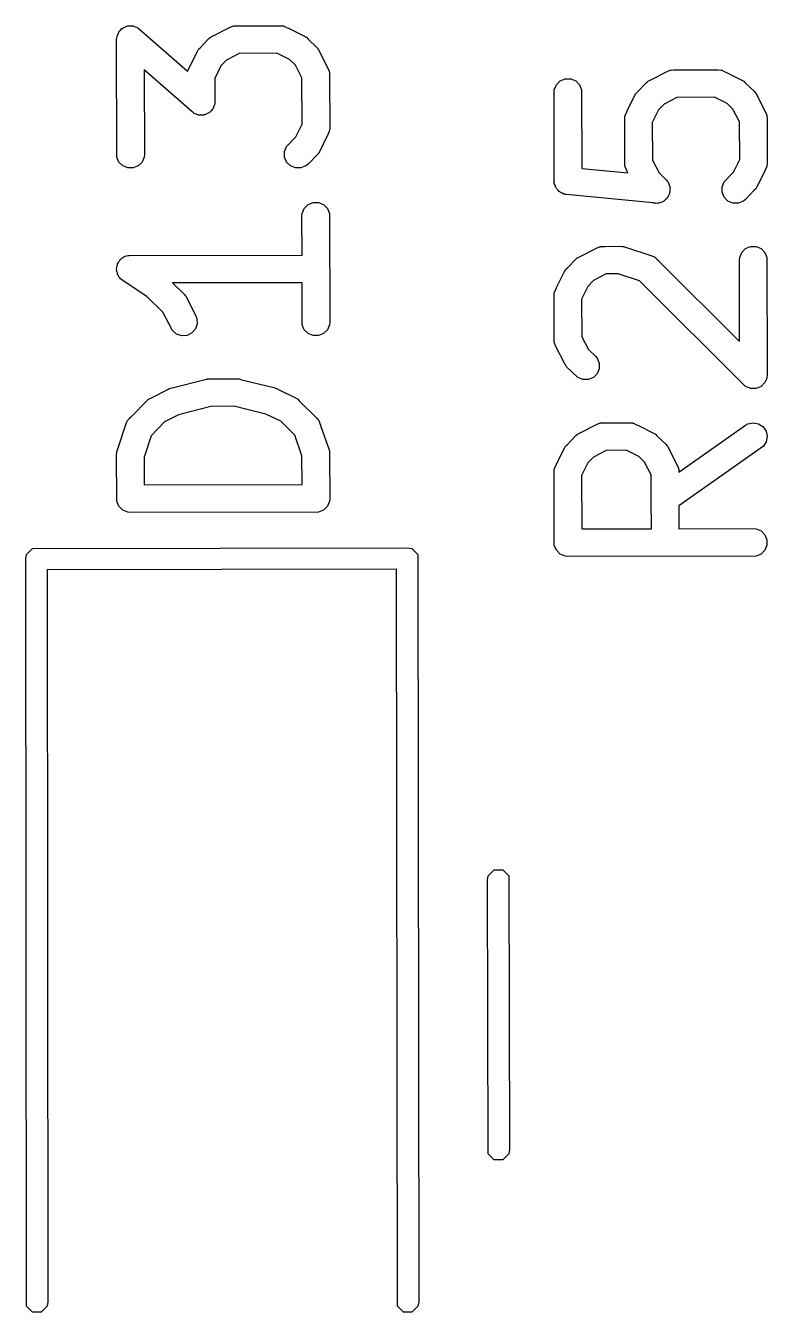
# Model space of a CAD drawing. Extents: x 37 to 347, y -147 to -34.
# Drawn here: x 327.36 to 331.36, y -135.06 to -128.11 of the extents above; entities that cross this region are included whole.
import ezdxf

# ---------------------------------------------------------------- set-up
doc = ezdxf.new("R2010")
doc.units = 0
doc.layers.add('BLACK', color=7, linetype='CONTINUOUS')

msp = doc.modelspace()

# ---------------------------------------------------------------- linework, layer by layer
at = {"layer": 'BLACK', "linetype": 'CONTINUOUS'}
for p, q in [((327.858255, -128.162762), (327.862157, -128.151225)), ((327.862157, -128.151225), (327.863822, -128.14932)), ((327.863822, -128.14932), (327.864791, -128.146984)), ((327.864791, -128.146984), (327.873401, -128.138373)), ((327.873401, -128.138373), (327.881427, -128.129201)), ((327.881427, -128.129201), (327.883696, -128.128078)), ((327.883696, -128.128078), (327.885483, -128.126292)), ((327.885483, -128.126292), (327.896733, -128.121631)), ((327.896733, -128.121631), (327.907659, -128.116229)), ((327.907659, -128.116229), (327.910182, -128.11606)), ((327.910182, -128.11606), (327.912519, -128.115093)), ((327.912519, -128.115093), (327.924704, -128.115093)), ((327.924704, -128.115093), (327.936857, -128.114283)), ((327.936857, -128.114283), (327.939252, -128.115093)), ((327.939252, -128.115093), (327.941783, -128.115093)), ((327.941783, -128.115093), (327.95304, -128.119756)), ((327.95304, -128.119756), (327.964578, -128.123658)), ((327.964578, -128.123658), (327.966502, -128.125332)), ((327.966502, -128.125332), (327.968819, -128.126292)), ((327.968819, -128.126292), (327.976951, -128.134424)), ((327.976951, -128.134424), (328.235745, -128.359607)), ((328.370483, -128.170261), (328.465038, -128.12157)), ((328.465038, -128.12157), (328.478769, -128.116315)), ((328.478769, -128.116315), (328.481458, -128.116123)), ((328.481458, -128.116123), (328.483947, -128.115093)), ((328.483947, -128.115093), (328.497016, -128.115018)), ((328.497016, -128.115018), (328.507959, -128.114241)), ((328.507959, -128.114241), (328.510068, -128.114944)), ((328.510068, -128.114944), (328.736674, -128.113652)), ((328.736674, -128.113652), (328.751306, -128.115093)), ((328.751306, -128.115093), (328.753795, -128.116124)), ((328.753795, -128.116124), (328.756483, -128.116315)), ((328.756483, -128.116315), (328.769476, -128.122619)), ((328.769476, -128.122619), (328.778342, -128.126292)), ((328.778342, -128.126292), (328.779564, -128.127514)), ((328.779564, -128.127514), (328.865453, -128.169189)), ((327.852151, -128.188652), (327.852913, -128.180913)), ((327.853592, -128.822331), (327.852151, -128.188652)), ((327.852782, -128.178946), (327.85324, -128.17759)), ((327.852913, -128.180913), (327.852782, -128.178946)), ((327.85324, -128.17759), (327.853592, -128.17402)), ((327.853592, -128.17402), (327.858255, -128.162762)), ((328.302966, -128.232273), (328.350308, -128.183238)), ((328.350308, -128.183238), (328.356057, -128.178519)), ((328.356057, -128.178519), (328.357357, -128.177021)), ((328.357357, -128.177021), (328.35877, -128.176293)), ((328.35877, -128.176293), (328.361673, -128.173911)), ((328.361673, -128.173911), (328.370483, -128.170261)), ((328.865453, -128.169189), (328.871749, -128.173152)), ((328.871749, -128.173152), (328.873579, -128.17391)), ((328.873579, -128.17391), (328.87475, -128.175041)), ((328.87475, -128.175041), (328.877896, -128.177021)), ((328.877896, -128.177021), (328.883527, -128.183514)), ((328.883527, -128.183514), (328.932564, -128.230856)), ((328.246965, -128.336237), (328.28864, -128.250349)), ((328.28864, -128.250349), (328.292604, -128.244049)), ((328.292604, -128.244049), (328.293362, -128.242222)), ((328.293362, -128.242222), (328.294492, -128.241051)), ((328.294492, -128.241051), (328.296472, -128.237906)), ((328.296472, -128.237906), (328.302966, -128.232273)), ((328.51415, -128.263563), (328.445399, -128.298966)), ((328.716886, -128.262407), (328.51415, -128.263563)), ((328.785508, -128.295704), (328.716886, -128.262407)), ((328.932564, -128.230856), (328.937282, -128.236605)), ((328.937282, -128.236605), (328.938782, -128.237906)), ((328.938782, -128.237906), (328.939509, -128.239319)), ((328.939509, -128.239319), (328.941892, -128.242222)), ((328.941892, -128.242222), (328.945541, -128.251032)), ((328.945541, -128.251032), (328.994233, -128.345587)), ((328.258302, -128.576212), (328.001115, -128.352427)), ((328.001115, -128.352427), (328.002151, -128.807699)), ((328.235745, -128.359607), (328.235766, -128.359319)), ((328.235766, -128.359319), (328.24207, -128.346325)), ((328.24207, -128.346325), (328.245743, -128.33746)), ((328.245743, -128.33746), (328.246965, -128.336237)), ((328.415155, -128.330293), (328.381974, -128.398675)), ((328.445399, -128.298966), (328.415155, -128.330293)), ((328.816836, -128.325949), (328.785508, -128.295704)), ((328.852225, -128.394671), (328.816836, -128.325949)), ((328.994233, -128.345587), (328.999488, -128.359318)), ((328.999488, -128.359318), (328.999679, -128.362007)), ((328.999679, -128.362007), (329.00071, -128.364496)), ((330.730483, -128.407761), (330.825038, -128.35907)), ((330.825038, -128.35907), (330.838769, -128.353815)), ((330.838769, -128.353815), (330.841458, -128.353623)), ((330.841458, -128.353623), (330.843947, -128.352593)), ((330.843947, -128.352593), (330.857016, -128.352518)), ((330.857016, -128.352518), (330.867959, -128.351741)), ((330.867959, -128.351741), (330.870068, -128.352444)), ((330.870068, -128.352444), (331.096674, -128.351152)), ((331.096674, -128.351152), (331.111306, -128.352593)), ((331.111306, -128.352593), (331.113795, -128.353624)), ((331.113795, -128.353624), (331.116483, -128.353815)), ((331.116483, -128.353815), (331.129476, -128.360119)), ((331.129476, -128.360119), (331.138342, -128.363792)), ((331.138342, -128.363792), (331.139564, -128.365014)), ((328.381974, -128.398675), (328.383103, -128.521985)), ((328.853426, -128.64499), (328.852225, -128.394671)), ((329.00071, -128.364496), (329.000771, -128.377387)), ((329.000771, -128.377387), (329.001562, -128.388508)), ((329.001562, -128.388508), (329.000835, -128.390687)), ((329.000835, -128.390687), (329.002151, -128.664842)), ((330.213592, -128.459139), (330.224791, -128.432103)), ((330.224791, -128.432103), (330.245483, -128.411411)), ((330.245483, -128.411411), (330.272519, -128.400212)), ((330.272519, -128.400212), (330.301783, -128.400212)), ((330.301783, -128.400212), (330.328819, -128.411411)), ((330.328819, -128.411411), (330.349511, -128.432103)), ((330.349511, -128.432103), (330.36071, -128.459139)), ((330.662966, -128.469773), (330.710308, -128.420738)), ((330.710308, -128.420738), (330.716057, -128.416019)), ((330.716057, -128.416019), (330.717357, -128.414521)), ((330.717357, -128.414521), (330.71877, -128.413793)), ((330.71877, -128.413793), (330.721673, -128.411411)), ((330.721673, -128.411411), (330.730483, -128.407761)), ((331.139564, -128.365014), (331.225453, -128.406689)), ((331.225453, -128.406689), (331.231749, -128.410652)), ((331.231749, -128.410652), (331.233579, -128.41141)), ((331.233579, -128.41141), (331.23475, -128.412541)), ((331.23475, -128.412541), (331.237896, -128.414521)), ((331.237896, -128.414521), (331.243527, -128.421014)), ((331.243527, -128.421014), (331.292564, -128.468356)), ((330.212151, -128.473771), (330.213592, -128.459139)), ((330.213539, -128.946813), (330.212151, -128.473771)), ((330.36071, -128.459139), (330.361955, -128.883273)), ((330.606965, -128.573737), (330.64864, -128.487849)), ((330.64864, -128.487849), (330.652604, -128.481549)), ((330.652604, -128.481549), (330.653362, -128.479722)), ((330.653362, -128.479722), (330.654492, -128.478551)), ((330.654492, -128.478551), (330.656472, -128.475406)), ((330.656472, -128.475406), (330.662966, -128.469773)), ((330.87415, -128.501063), (330.805399, -128.536466)), ((331.076886, -128.499907), (330.87415, -128.501063)), ((331.145508, -128.533204), (331.076886, -128.499907)), ((331.292564, -128.468356), (331.297282, -128.474105)), ((331.297282, -128.474105), (331.298782, -128.475406)), ((331.298782, -128.475406), (331.299509, -128.476819)), ((331.299509, -128.476819), (331.301892, -128.479722)), ((331.301892, -128.479722), (331.305541, -128.488532)), ((331.305541, -128.488532), (331.354233, -128.583087)), ((328.370463, -128.563653), (328.361852, -128.572263)), ((328.371431, -128.561316), (328.370463, -128.563653)), ((328.373097, -128.559412), (328.371431, -128.561316)), ((328.376998, -128.547874), (328.373097, -128.559412)), ((328.381662, -128.536617), (328.376998, -128.547874)), ((328.382013, -128.533046), (328.381662, -128.536617)), ((328.382472, -128.531691), (328.382013, -128.533046)), ((328.383103, -128.521985), (328.38234, -128.529723)), ((328.38234, -128.529723), (328.382472, -128.531691)), ((330.775155, -128.567793), (330.741858, -128.636415)), ((330.805399, -128.536466), (330.775155, -128.567793)), ((331.176836, -128.563449), (331.145508, -128.533204)), ((331.212239, -128.632199), (331.176836, -128.563449)), ((328.266435, -128.584345), (328.258302, -128.576212)), ((328.268751, -128.585304), (328.266435, -128.584345)), ((328.270676, -128.586979), (328.268751, -128.585304)), ((328.282213, -128.59088), (328.270676, -128.586979)), ((328.293471, -128.595544), (328.282213, -128.59088)), ((328.296002, -128.595544), (328.293471, -128.595544)), ((328.298397, -128.596354), (328.296002, -128.595544)), ((328.31055, -128.595544), (328.298397, -128.596354)), ((328.322735, -128.595544), (328.31055, -128.595544)), ((328.325071, -128.594576), (328.322735, -128.595544)), ((328.327595, -128.594408), (328.325071, -128.594576)), ((328.33852, -128.589005), (328.327595, -128.594408)), ((328.349771, -128.584345), (328.33852, -128.589005)), ((328.351557, -128.582558), (328.349771, -128.584345)), ((328.353827, -128.581436), (328.351557, -128.582558)), ((328.361852, -128.572263), (328.353827, -128.581436)), ((330.593103, -128.616628), (330.594544, -128.601996)), ((330.594395, -128.843232), (330.593103, -128.616628)), ((330.594544, -128.601996), (330.595575, -128.599506)), ((330.595575, -128.599506), (330.595766, -128.596819)), ((330.595766, -128.596819), (330.60207, -128.583825)), ((330.60207, -128.583825), (330.605743, -128.57496)), ((330.605743, -128.57496), (330.606965, -128.573737)), ((330.741858, -128.636415), (330.743014, -128.839151)), ((331.213395, -128.834935), (331.212239, -128.632199)), ((331.354233, -128.583087), (331.359488, -128.596818)), ((331.359488, -128.596818), (331.359679, -128.599507)), ((331.359679, -128.599507), (331.36071, -128.601996)), ((331.36071, -128.601996), (331.360784, -128.615065)), ((331.360784, -128.615065), (331.361562, -128.626008)), ((331.361562, -128.626008), (331.360858, -128.628117)), ((331.360858, -128.628117), (331.362151, -128.854723)), ((328.820099, -128.713675), (328.853426, -128.64499)), ((328.988289, -128.707731), (328.946614, -128.793621)), ((328.989511, -128.70651), (328.988289, -128.707731)), ((328.99318, -128.69765), (328.989511, -128.70651)), ((328.999488, -128.684652), (328.99318, -128.69765)), ((328.999679, -128.681962), (328.999488, -128.684652)), ((329.00071, -128.679474), (328.999679, -128.681962)), ((329.002151, -128.664842), (329.00071, -128.679474)), ((328.758353, -128.793067), (328.769552, -128.766031)), ((328.769552, -128.766031), (328.820099, -128.713675)), ((327.864791, -128.849367), (327.853592, -128.822331)), ((327.885483, -128.870059), (327.864791, -128.849367)), ((327.989511, -128.849367), (327.968819, -128.870059)), ((328.00071, -128.822331), (327.989511, -128.849367)), ((328.002151, -128.807699), (328.00071, -128.822331)), ((328.758353, -128.82233), (328.758353, -128.793067)), ((328.769551, -128.849366), (328.758353, -128.82233)), ((328.790244, -128.870059), (328.769551, -128.849366)), ((328.932285, -128.811697), (328.884944, -128.860733)), ((328.938782, -128.806064), (328.932285, -128.811697)), ((328.940761, -128.802918), (328.938782, -128.806064)), ((328.941892, -128.801748), (328.940761, -128.802918)), ((328.942649, -128.79992), (328.941892, -128.801748)), ((328.946614, -128.793621), (328.942649, -128.79992)), ((330.593692, -128.845342), (330.594395, -128.843232)), ((330.594469, -128.856284), (330.593692, -128.845342)), ((330.743014, -128.839151), (330.778417, -128.907902)), ((331.180099, -128.903556), (331.213395, -128.834935)), ((327.912519, -128.881258), (327.885483, -128.870059)), ((327.941783, -128.881258), (327.912519, -128.881258)), ((327.968819, -128.870059), (327.941783, -128.881258)), ((328.81728, -128.881258), (328.790244, -128.870059)), ((328.846543, -128.881258), (328.81728, -128.881258)), ((328.873579, -128.87006), (328.846543, -128.881258)), ((328.884944, -128.860733), (328.873579, -128.87006)), ((330.361955, -128.883273), (330.610891, -128.907432)), ((330.594544, -128.869355), (330.594469, -128.856284)), ((330.595575, -128.871844), (330.594544, -128.869355)), ((330.595766, -128.874532), (330.595575, -128.871844)), ((330.601021, -128.888264), (330.595766, -128.874532)), ((330.610891, -128.907432), (330.601021, -128.888264)), ((330.778417, -128.907902), (330.816374, -128.944547)), ((331.129552, -128.955912), (331.180099, -128.903556)), ((331.348289, -128.897612), (331.306614, -128.983502)), ((331.349511, -128.896391), (331.348289, -128.897612)), ((331.35318, -128.887531), (331.349511, -128.896391)), ((331.359488, -128.874533), (331.35318, -128.887531)), ((331.359679, -128.871843), (331.359488, -128.874533)), ((331.36071, -128.869355), (331.359679, -128.871843)), ((331.362151, -128.854723), (331.36071, -128.869355)), ((330.212501, -128.957201), (330.213539, -128.946813)), ((330.21358, -128.960779), (330.212501, -128.957201)), ((330.213592, -128.964593), (330.21358, -128.960779)), ((330.217786, -128.974719), (330.213592, -128.964593)), ((330.220954, -128.985217), (330.217786, -128.974719)), ((330.223345, -128.98814), (330.220954, -128.985217)), ((330.224791, -128.991629), (330.223345, -128.98814)), ((330.816374, -128.944547), (330.825701, -128.955912)), ((330.825701, -128.955912), (330.827146, -128.9594)), ((330.827146, -128.9594), (330.829538, -128.962324)), ((330.829538, -128.962324), (330.832705, -128.972821)), ((330.832705, -128.972821), (330.8369, -128.982948)), ((330.8369, -128.982948), (330.8369, -128.986724)), ((330.8369, -128.986724), (330.837991, -128.99034)), ((331.118353, -128.982948), (331.129552, -128.955912)), ((331.118353, -129.012211), (331.118353, -128.982948)), ((331.306614, -128.983502), (331.302649, -128.989801)), ((330.232544, -128.999382), (330.224791, -128.991629)), ((330.239485, -129.007865), (330.232544, -128.999382)), ((330.242811, -129.009649), (330.239485, -129.007865)), ((330.245483, -129.012321), (330.242811, -129.009649)), ((330.255612, -129.016516), (330.245483, -129.012321)), ((330.265272, -129.021699), (330.255612, -129.016516)), ((330.270796, -129.022806), (330.265272, -129.021699)), ((330.272519, -129.02352), (330.270796, -129.022806)), ((330.274356, -129.02352), (330.272519, -129.02352)), ((330.279688, -129.024589), (330.274356, -129.02352)), ((330.745456, -129.069791), (330.279688, -129.024589)), ((330.812756, -129.052191), (330.805008, -129.05994)), ((330.821245, -129.045246), (330.812756, -129.052191)), ((330.82303, -129.041917), (330.821245, -129.045246)), ((330.825701, -129.039247), (330.82303, -129.041917)), ((330.829894, -129.029122), (330.825701, -129.039247)), ((330.835079, -129.019459), (330.829894, -129.029122)), ((330.835454, -129.015699), (330.835079, -129.019459)), ((330.8369, -129.012211), (330.835454, -129.015699)), ((330.837991, -128.99034), (330.8369, -129.001249)), ((330.8369, -129.001249), (330.8369, -129.012211)), ((331.129551, -129.039247), (331.118353, -129.012211)), ((331.150244, -129.05994), (331.129551, -129.039247)), ((331.244944, -129.050614), (331.233579, -129.059941)), ((331.292285, -129.001578), (331.244944, -129.050614)), ((331.298782, -128.995945), (331.292285, -129.001578)), ((331.300761, -128.992799), (331.298782, -128.995945)), ((331.301892, -128.991629), (331.300761, -128.992799)), ((331.302649, -128.989801), (331.301892, -128.991629)), ((328.852151, -129.141033), (328.853592, -129.126401)), ((328.853592, -129.126401), (328.864791, -129.099365)), ((328.864791, -129.099365), (328.885483, -129.078673)), ((328.885483, -129.078673), (328.912519, -129.067474)), ((328.912519, -129.067474), (328.941783, -129.067474)), ((328.941783, -129.067474), (328.968819, -129.078673)), ((328.968819, -129.078673), (328.989511, -129.099365)), ((328.989511, -129.099365), (329.00071, -129.126401)), ((329.00071, -129.126401), (329.002151, -129.712461)), ((330.748709, -129.071139), (330.745456, -129.069791)), ((330.759339, -129.071139), (330.748709, -129.071139)), ((330.770581, -129.07223), (330.759339, -129.071139)), ((330.774197, -129.071139), (330.770581, -129.07223)), ((330.777972, -129.071139), (330.774197, -129.071139)), ((330.788096, -129.066945), (330.777972, -129.071139)), ((330.798597, -129.063777), (330.788096, -129.066945)), ((330.801521, -129.061384), (330.798597, -129.063777)), ((330.805008, -129.05994), (330.801521, -129.061384)), ((331.17728, -129.071139), (331.150244, -129.05994)), ((331.206543, -129.071139), (331.17728, -129.071139)), ((331.233579, -129.059941), (331.206543, -129.071139)), ((328.852669, -129.351852), (328.852151, -129.141033)), ((330.349531, -129.360142), (330.444086, -129.311451)), ((330.444086, -129.311451), (330.457817, -129.306196)), ((330.457817, -129.306196), (330.460506, -129.306004)), ((330.460506, -129.306004), (330.462995, -129.304974)), ((330.462995, -129.304974), (330.477736, -129.30478)), ((330.477736, -129.30478), (330.487007, -129.304122)), ((330.487007, -129.304122), (330.488557, -129.304638)), ((330.488557, -129.304638), (330.572865, -129.303533)), ((330.572865, -129.303533), (330.58027, -129.304262)), ((330.58027, -129.304262), (330.582245, -129.304122)), ((330.582245, -129.304122), (330.583731, -129.304603)), ((330.583731, -129.304603), (330.587497, -129.304974)), ((330.587497, -129.304974), (330.59686, -129.308852)), ((330.59686, -129.308852), (330.739439, -129.355001)), ((331.224791, -129.336865), (331.245483, -129.316173)), ((331.245483, -129.316173), (331.272519, -129.304974)), ((331.272519, -129.304974), (331.301783, -129.304974)), ((331.301783, -129.304974), (331.328819, -129.316173)), ((331.328819, -129.316173), (331.349511, -129.336865)), ((327.856404, -129.405326), (327.85783, -129.398118)), ((327.85783, -129.398118), (327.861949, -129.391939)), ((327.861949, -129.391939), (327.864791, -129.385079)), ((327.864791, -129.385079), (327.869986, -129.379883)), ((327.869986, -129.379883), (327.874063, -129.373769)), ((327.874063, -129.373769), (327.880232, -129.369637)), ((327.880232, -129.369637), (327.885483, -129.364387)), ((327.885483, -129.364387), (327.892272, -129.361574)), ((327.892272, -129.361574), (327.898378, -129.357486)), ((327.898378, -129.357486), (327.905658, -129.356029)), ((327.905658, -129.356029), (327.912519, -129.353188)), ((327.912519, -129.353188), (327.919919, -129.353177)), ((327.919919, -129.353177), (327.927072, -129.351747)), ((327.927072, -129.351747), (327.9342, -129.353157)), ((327.9342, -129.353157), (328.852669, -129.351852)), ((330.282014, -129.422154), (330.329356, -129.373119)), ((330.329356, -129.373119), (330.335105, -129.3684)), ((330.335105, -129.3684), (330.336405, -129.366902)), ((330.336405, -129.366902), (330.337818, -129.366174)), ((330.337818, -129.366174), (330.340721, -129.363792)), ((330.340721, -129.363792), (330.349531, -129.360142)), ((330.739439, -129.355001), (330.752864, -129.360995)), ((330.752864, -129.360995), (330.754899, -129.36276)), ((330.754899, -129.36276), (330.75739, -129.363792)), ((330.75739, -129.363792), (330.766126, -129.372497)), ((330.766126, -129.372497), (330.774971, -129.380169)), ((330.774971, -129.380169), (330.776109, -129.382446)), ((330.776109, -129.382446), (331.21315, -129.817957)), ((331.212151, -129.378533), (331.213592, -129.363901)), ((331.21315, -129.817957), (331.212151, -129.378533)), ((331.213592, -129.363901), (331.224791, -129.336865)), ((331.349511, -129.336865), (331.36071, -129.363901)), ((331.36071, -129.363901), (331.362151, -129.99758)), ((327.852151, -129.426826), (327.853592, -129.419541)), ((327.853592, -129.43403), (327.852151, -129.426826)), ((327.853592, -129.412115), (327.856404, -129.405326)), ((327.853592, -129.419541), (327.853592, -129.412115)), ((327.853592, -129.441379), (327.853592, -129.43403)), ((327.856433, -129.448239), (327.853592, -129.441379)), ((327.85789, -129.45552), (327.856433, -129.448239)), ((327.861978, -129.461625), (327.85789, -129.45552)), ((327.864791, -129.468415), (327.861978, -129.461625)), ((327.870041, -129.473665), (327.864791, -129.468415)), ((327.874173, -129.479835), (327.870041, -129.473665)), ((330.226013, -129.526118), (330.267688, -129.44023)), ((330.267688, -129.44023), (330.271652, -129.43393)), ((330.271652, -129.43393), (330.27241, -129.432103)), ((330.27241, -129.432103), (330.27354, -129.430932)), ((330.27354, -129.430932), (330.27552, -129.427787)), ((330.27552, -129.427787), (330.282014, -129.422154)), ((330.493428, -129.453325), (330.424447, -129.488847)), ((330.557791, -129.452481), (330.493428, -129.453325)), ((330.673462, -129.489921), (330.557791, -129.452481)), ((327.885431, -129.489055), (327.874173, -129.479835)), ((327.885483, -129.489107), (327.885431, -129.489055)), ((327.885505, -129.489116), (327.885483, -129.489107)), ((327.885548, -129.489151), (327.885505, -129.489116)), ((328.017864, -129.57589), (327.885548, -129.489151)), ((328.853034, -129.500432), (328.15429, -129.501424)), ((328.15429, -129.501424), (328.218279, -129.56419)), ((328.853592, -129.727093), (328.853034, -129.500432)), ((330.214814, -129.5492), (330.221118, -129.536206)), ((330.221118, -129.536206), (330.224791, -129.527341)), ((330.224791, -129.527341), (330.226013, -129.526118)), ((330.394203, -129.520174), (330.360906, -129.588796)), ((330.424447, -129.488847), (330.394203, -129.520174)), ((331.245483, -130.059941), (330.673462, -129.489921)), ((328.102213, -129.658627), (328.017864, -129.57589)), ((328.218279, -129.56419), (328.222999, -129.56994)), ((328.222999, -129.56994), (328.224496, -129.571239)), ((328.224496, -129.571239), (328.225222, -129.572649)), ((328.225222, -129.572649), (328.227607, -129.575555)), ((328.227607, -129.575555), (328.231258, -129.58437)), ((328.231258, -129.58437), (328.279947, -129.67892)), ((330.212151, -129.569009), (330.213592, -129.554377)), ((330.213443, -129.795613), (330.212151, -129.569009)), ((330.213592, -129.554377), (330.214623, -129.551887)), ((330.214623, -129.551887), (330.214814, -129.5492)), ((330.360906, -129.588796), (330.362062, -129.791532)), ((328.153615, -129.758445), (328.102213, -129.658627)), ((328.279947, -129.67892), (328.285202, -129.692651)), ((328.278022, -129.749603), (328.258849, -129.77171)), ((328.287276, -129.721841), (328.278022, -129.749603)), ((328.285202, -129.692651), (328.287276, -129.721841)), ((328.864791, -129.754129), (328.853592, -129.727093)), ((329.00071, -129.727093), (328.989511, -129.754129)), ((329.002151, -129.712461), (329.00071, -129.727093)), ((328.175723, -129.777618), (328.153615, -129.758445)), ((328.203484, -129.786872), (328.175723, -129.777618)), ((328.232674, -129.784798), (328.203484, -129.786872)), ((328.258849, -129.77171), (328.232674, -129.784798)), ((328.885483, -129.774821), (328.864791, -129.754129)), ((328.912519, -129.78602), (328.885483, -129.774821)), ((328.941783, -129.78602), (328.912519, -129.78602)), ((328.968819, -129.774821), (328.941783, -129.78602)), ((328.989511, -129.754129), (328.968819, -129.774821)), ((330.21274, -129.797723), (330.213443, -129.795613)), ((330.213517, -129.808665), (330.21274, -129.797723)), ((330.213592, -129.821736), (330.213517, -129.808665)), ((330.362062, -129.791532), (330.397465, -129.860283)), ((330.214623, -129.824225), (330.213592, -129.821736)), ((330.214814, -129.826913), (330.214623, -129.824225)), ((330.220069, -129.840645), (330.214814, -129.826913)), ((330.268761, -129.935201), (330.220069, -129.840645)), ((330.397465, -129.860283), (330.435422, -129.896928)), ((330.27241, -129.94401), (330.268761, -129.935201)), ((330.274792, -129.946912), (330.27241, -129.94401)), ((330.27552, -129.948326), (330.274792, -129.946912)), ((330.277018, -129.949625), (330.27552, -129.948326)), ((330.281737, -129.955375), (330.277018, -129.949625)), ((330.340721, -130.012321), (330.281737, -129.955375)), ((330.435422, -129.896928), (330.444749, -129.908293)), ((330.444749, -129.908293), (330.455948, -129.935329)), ((330.455948, -129.935329), (330.455948, -129.964592)), ((328.152833, -130.06817), (328.337532, -130.020653)), ((328.337532, -130.020653), (328.340068, -130.020277)), ((328.340068, -130.020277), (328.34109, -130.019855)), ((328.34109, -130.019855), (328.343051, -130.019837)), ((328.343051, -130.019837), (328.352076, -130.018503)), ((328.352076, -130.018503), (328.359999, -130.019681)), ((328.359999, -130.019681), (328.498579, -130.018414)), ((328.498579, -130.018414), (328.501132, -130.018665)), ((328.501132, -130.018665), (328.502225, -130.018503)), ((328.502225, -130.018503), (328.504096, -130.018957)), ((328.504096, -130.018957), (328.513211, -130.019855)), ((328.513211, -130.019855), (328.520879, -130.023031)), ((328.520879, -130.023031), (328.707245, -130.068272)), ((330.367757, -130.02352), (330.340721, -130.012321)), ((330.39702, -130.02352), (330.367757, -130.02352)), ((330.424056, -130.012321), (330.39702, -130.02352)), ((330.444749, -129.991628), (330.424056, -130.012321)), ((330.455948, -129.964592), (330.444749, -129.991628)), ((331.35743, -130.02013), (331.349512, -130.039248)), ((331.36071, -130.012212), (331.35743, -130.02013)), ((331.362151, -129.99758), (331.36071, -130.012212)), ((328.037155, -130.122639), (328.131705, -130.073951)), ((328.131705, -130.073951), (328.132774, -130.073541)), ((328.132774, -130.073541), (328.13321, -130.073219)), ((328.13321, -130.073219), (328.134453, -130.072899)), ((328.134453, -130.072899), (328.145436, -130.068696)), ((328.145436, -130.068696), (328.152833, -130.06817)), ((328.707245, -130.068272), (328.708324, -130.068657)), ((328.708324, -130.068657), (328.708864, -130.068696)), ((328.708864, -130.068696), (328.710071, -130.069281)), ((328.710071, -130.069281), (328.721091, -130.073219)), ((328.721091, -130.073219), (328.726602, -130.077303)), ((328.726602, -130.077303), (328.817834, -130.12157)), ((331.2646, -130.067859), (331.245483, -130.059941)), ((331.272519, -130.071139), (331.2646, -130.067859)), ((331.27252, -130.071139), (331.272519, -130.071139)), ((331.301783, -130.071139), (331.27252, -130.071139)), ((331.328819, -130.05994), (331.301783, -130.071139)), ((331.349512, -130.039248), (331.328819, -130.05994)), ((327.93049, -130.223789), (328.016975, -130.135619)), ((328.016975, -130.135619), (328.022725, -130.130898)), ((328.022725, -130.130898), (328.024024, -130.129402)), ((328.024024, -130.129402), (328.025434, -130.128675)), ((328.025434, -130.128675), (328.02834, -130.126291)), ((328.02834, -130.126291), (328.037155, -130.122639)), ((328.359977, -130.168375), (328.186547, -130.212993)), ((328.484749, -130.167233), (328.359977, -130.168375)), ((328.657872, -130.209259), (328.484749, -130.167233)), ((328.817834, -130.12157), (328.82413, -130.125533)), ((328.82413, -130.125533), (328.82596, -130.126291)), ((328.82596, -130.126291), (328.82708, -130.127389)), ((328.82708, -130.127389), (328.830277, -130.129402)), ((328.830277, -130.129402), (328.8368, -130.136924)), ((328.8368, -130.136924), (328.932565, -130.230857)), ((327.91241, -130.242222), (327.922158, -130.232283)), ((327.922158, -130.232283), (327.928787, -130.224641)), ((327.928787, -130.224641), (327.93049, -130.223789)), ((328.186547, -130.212993), (328.111412, -130.251684)), ((328.737682, -130.247985), (328.657872, -130.209259)), ((328.932565, -130.230857), (328.941893, -130.242222)), ((327.85747, -130.402751), (327.903619, -130.260173)), ((327.903619, -130.260173), (327.909613, -130.246748)), ((327.909613, -130.246748), (327.911378, -130.244712)), ((327.911378, -130.244712), (327.91241, -130.242222)), ((328.111412, -130.251684), (328.038622, -130.325893)), ((328.813408, -130.322262), (328.737682, -130.247985)), ((328.941893, -130.242222), (328.942924, -130.244712)), ((328.942924, -130.244712), (328.944689, -130.246747)), ((328.944689, -130.246747), (328.949134, -130.259705)), ((328.949134, -130.259705), (328.953091, -130.269258)), ((328.953091, -130.269258), (328.953091, -130.271238)), ((328.953091, -130.271238), (328.998302, -130.403029)), ((330.349531, -130.312523), (330.444086, -130.263832)), ((330.444086, -130.263832), (330.457817, -130.258577)), ((330.457817, -130.258577), (330.460506, -130.258385)), ((330.460506, -130.258385), (330.462995, -130.257355)), ((330.462995, -130.257355), (330.476792, -130.257228)), ((330.476792, -130.257228), (330.487007, -130.256503)), ((330.487007, -130.256503), (330.488853, -130.257118)), ((330.488853, -130.257118), (330.620484, -130.255914)), ((330.620484, -130.255914), (330.635116, -130.257355)), ((330.635116, -130.257355), (330.637605, -130.258386)), ((330.637605, -130.258386), (330.640293, -130.258577)), ((330.640293, -130.258577), (330.653286, -130.264881)), ((330.653286, -130.264881), (330.662152, -130.268554)), ((330.662152, -130.268554), (330.663374, -130.269776)), ((330.663374, -130.269776), (330.749263, -130.311451)), ((330.884771, -130.522327), (331.244142, -130.269471)), ((331.244142, -130.269471), (331.256955, -130.262261)), ((331.256955, -130.262261), (331.285526, -130.255932)), ((331.285526, -130.255932), (331.314344, -130.261017)), ((331.314344, -130.261017), (331.339022, -130.276744)), ((331.339022, -130.276744), (331.355804, -130.300718)), ((331.355804, -130.300718), (331.362134, -130.329289)), ((328.038622, -130.325893), (328.000883, -130.442489)), ((328.852199, -130.435339), (328.813408, -130.322262)), ((330.27552, -130.380168), (330.282014, -130.374535)), ((330.282014, -130.374535), (330.329356, -130.3255)), ((330.329356, -130.3255), (330.335105, -130.320781)), ((330.335105, -130.320781), (330.336405, -130.319283)), ((330.336405, -130.319283), (330.337818, -130.318555)), ((330.337818, -130.318555), (330.340721, -130.316173)), ((330.340721, -130.316173), (330.349531, -130.312523)), ((330.749263, -130.311451), (330.755562, -130.315415)), ((330.755562, -130.315415), (330.75739, -130.316173)), ((330.75739, -130.316173), (330.75856, -130.317303)), ((330.75856, -130.317303), (330.761706, -130.319283)), ((330.761706, -130.319283), (330.767338, -130.325777)), ((330.767338, -130.325777), (330.816374, -130.373119)), ((330.816374, -130.373119), (330.821092, -130.378868)), ((331.357048, -130.358106), (331.341321, -130.382785)), ((331.362134, -130.329289), (331.357048, -130.358106)), ((327.852151, -130.426747), (327.85288, -130.419341)), ((327.853592, -130.679474), (327.852151, -130.426747)), ((327.85274, -130.417367), (327.853221, -130.41588)), ((327.85288, -130.419341), (327.85274, -130.417367)), ((327.853221, -130.41588), (327.853592, -130.412115)), ((327.853592, -130.412115), (327.85747, -130.402751)), ((328.000883, -130.442489), (328.00173, -130.591156)), ((328.853081, -130.589947), (328.852199, -130.435339)), ((328.998302, -130.403029), (328.999951, -130.410284)), ((328.999951, -130.410284), (329.00071, -130.412115)), ((329.00071, -130.412115), (329.000718, -130.413657)), ((329.000718, -130.413657), (329.001562, -130.417366)), ((329.001562, -130.417366), (329.0008, -130.428071)), ((329.0008, -130.428071), (329.002151, -130.664842)), ((330.226013, -130.478499), (330.267688, -130.392611)), ((330.267688, -130.392611), (330.271652, -130.386311)), ((330.271652, -130.386311), (330.27241, -130.384484)), ((330.27241, -130.384484), (330.27354, -130.383313)), ((330.27354, -130.383313), (330.27552, -130.380168)), ((330.424447, -130.441228), (330.394203, -130.472555)), ((330.493304, -130.40577), (330.424447, -130.441228)), ((330.600936, -130.404785), (330.493304, -130.40577)), ((330.669318, -130.437966), (330.600936, -130.404785)), ((330.700645, -130.46821), (330.669318, -130.437966)), ((330.821092, -130.378868), (330.822591, -130.380168)), ((330.822591, -130.380168), (330.823318, -130.381581)), ((330.823318, -130.381581), (330.825701, -130.384484)), ((330.825701, -130.384484), (330.82935, -130.393294)), ((330.82935, -130.393294), (330.878042, -130.487849)), ((331.341321, -130.382785), (330.885236, -130.703689)), ((330.212151, -130.52139), (330.213592, -130.506758)), ((330.213592, -130.506758), (330.214623, -130.504268)), ((330.214623, -130.504268), (330.214814, -130.501581)), ((330.214814, -130.501581), (330.221118, -130.488587)), ((330.221118, -130.488587), (330.224791, -130.479722)), ((330.224791, -130.479722), (330.226013, -130.478499)), ((330.394203, -130.472555), (330.360835, -130.541322)), ((330.736016, -130.536898), (330.700645, -130.46821)), ((330.878042, -130.487849), (330.883297, -130.50158)), ((330.883297, -130.50158), (330.883488, -130.504269)), ((330.883488, -130.504269), (330.884519, -130.506758)), ((330.884519, -130.506758), (330.884565, -130.519428)), ((330.213592, -130.916974), (330.212151, -130.52139)), ((330.360835, -130.541322), (330.361882, -130.828656)), ((330.736476, -130.663049), (330.736016, -130.536898)), ((330.884565, -130.519428), (330.884771, -130.522327)), ((328.00173, -130.591156), (328.853081, -130.589947)), ((327.864791, -130.70651), (327.853592, -130.679474)), ((327.885483, -130.727202), (327.864791, -130.70651)), ((328.989511, -130.70651), (328.968819, -130.727202)), ((329.00071, -130.679474), (328.989511, -130.70651)), ((329.002151, -130.664842), (329.00071, -130.679474)), ((330.735978, -130.665872), (330.736476, -130.663049)), ((330.736494, -130.668205), (330.735978, -130.665872)), ((330.737077, -130.828123), (330.736494, -130.668205)), ((330.885236, -130.703689), (330.885688, -130.827912)), ((327.912519, -130.738401), (327.885483, -130.727202)), ((327.927151, -130.739842), (327.912519, -130.738401)), ((328.941783, -130.738401), (327.927151, -130.739842)), ((328.968819, -130.727202), (328.941783, -130.738401)), ((330.361882, -130.828656), (330.737077, -130.828123)), ((330.885688, -130.827912), (331.287151, -130.827342)), ((331.287151, -130.827342), (331.301783, -130.828783)), ((331.301783, -130.828783), (331.328819, -130.839982)), ((331.328819, -130.839982), (331.349511, -130.860674)), ((331.349511, -130.860674), (331.36071, -130.88771)), ((327.399371, -130.935124), (329.422332, -130.930557)), ((329.422332, -130.930557), (329.445293, -130.935124)), ((330.224791, -130.94401), (330.213592, -130.916974)), ((331.36071, -130.916974), (331.349511, -130.94401)), ((331.36071, -130.88771), (331.36071, -130.916974)), ((327.362332, -130.990557), (327.366899, -130.967596)), ((327.366899, -135.023518), (327.362332, -130.990557)), ((327.366899, -130.967596), (327.399371, -130.935124)), ((329.445293, -130.935124), (329.477765, -130.967596)), ((329.477765, -130.967596), (329.482332, -135.000557)), ((330.245483, -130.964702), (330.224791, -130.94401)), ((330.272519, -130.975901), (330.245483, -130.964702)), ((330.287151, -130.977342), (330.272519, -130.975901)), ((331.301783, -130.975901), (330.287151, -130.977342)), ((331.328819, -130.964702), (331.301783, -130.975901)), ((331.349511, -130.94401), (331.328819, -130.964702)), ((329.362394, -131.046177), (327.477858, -131.050431)), ((327.477858, -131.050431), (327.482332, -135.000557)), ((329.366899, -135.023518), (329.362394, -131.046177)), ((329.856899, -132.700532), (329.889371, -132.66806)), ((329.889371, -132.66806), (329.935293, -132.66806)), ((329.935293, -132.66806), (329.967765, -132.700532)), ((329.852332, -132.723493), (329.856899, -132.700532)), ((329.856899, -134.200582), (329.852332, -132.723493)), ((329.967765, -132.700532), (329.972332, -134.177621)), ((329.972332, -134.177621), (329.967765, -134.200582)), ((329.889371, -134.233054), (329.856899, -134.200582)), ((329.935293, -134.233054), (329.889371, -134.233054)), ((329.967765, -134.200582), (329.935293, -134.233054)), ((327.399371, -135.05599), (327.366899, -135.023518)), ((327.477765, -135.023518), (327.445293, -135.05599)), ((327.482332, -135.000557), (327.477765, -135.023518)), ((329.399371, -135.05599), (329.366899, -135.023518)), ((329.477765, -135.023518), (329.445293, -135.05599)), ((329.482332, -135.000557), (329.477765, -135.023518)), ((327.445293, -135.05599), (327.399371, -135.05599)), ((329.445293, -135.05599), (329.399371, -135.05599))]:
    msp.add_line(p, q, dxfattribs=at)

doc.saveas('drawing.dxf')
